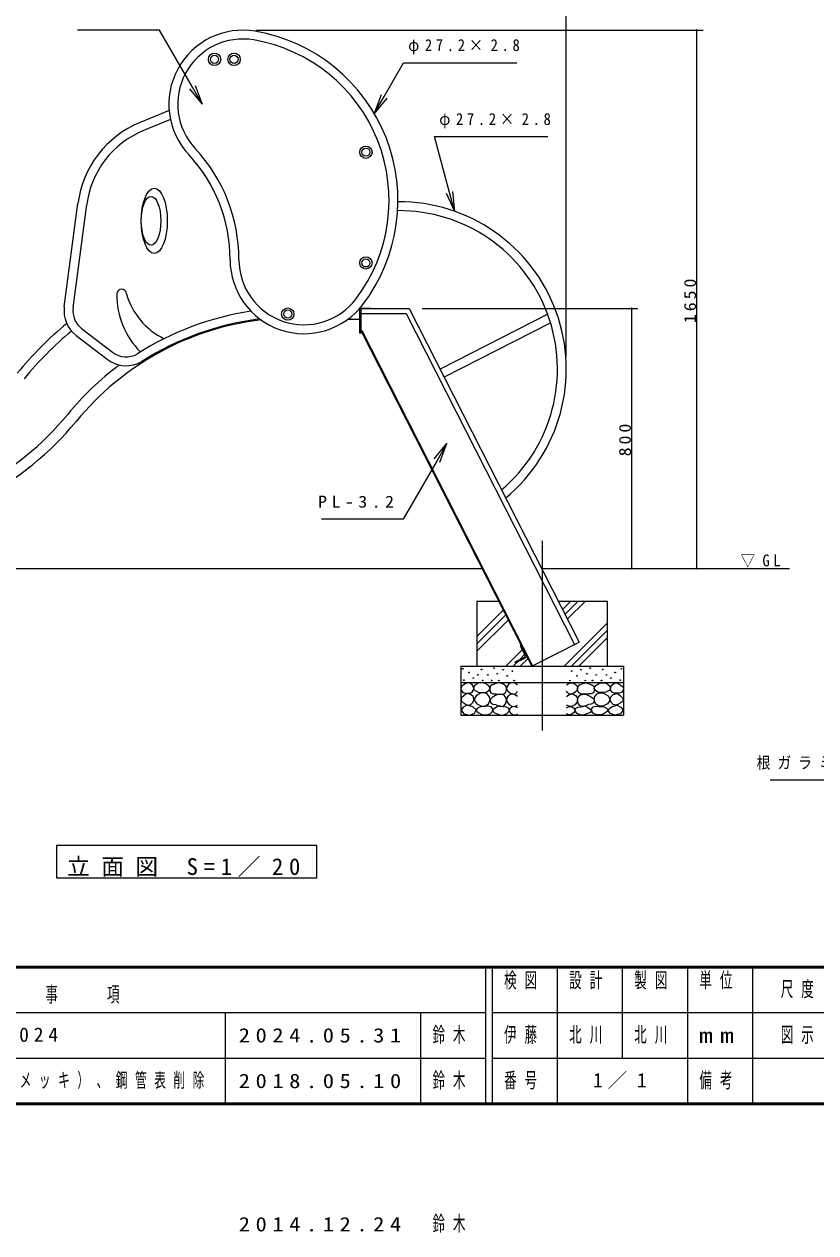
# Model space of a CAD drawing. Units: millimetres at full size, with parts at other scales. Extents: x -7816 to 10, y -396 to 5340.
# Drawn here: x -6287 to -3855, y -396 to 3315 of the extents above; entities that cross this region are included whole.
import ezdxf

# ---------------------------------------------------------------- set-up
doc = ezdxf.new("R2010")
doc.units = ezdxf.units.MM
doc.linetypes.add('USER2', pattern=[6, 3, -1, 1, -1])
for name, color, linetype, lineweight in [('A3図枠', 7, 'Continuous', 25), ('線', 2, 'Continuous', 25), ('補助', 2, 'Continuous', 25)]:
    doc.layers.add(name, color=color, linetype=linetype, lineweight=lineweight)
doc.layers.add('図面プロファイル', color=7, linetype='Continuous')
doc.styles.add('ＭＳ ゴシック', font='')
doc.styles.get('ＭＳ ゴシック').set_extended_font_data('MS Gothic')

# ---------------------------------------------------------------- blocks, each defined once
blk = doc.blocks.new('dimension_origin')
at = {"color": 0, "linetype": 'Continuous', "lineweight": -2}
blk.add_circle((0, 0), 1.25, dxfattribs=at)

msp = doc.modelspace()

# ---------------------------------------------------------------- linework, layer by layer
at = {"layer": 'A3図枠', "lineweight": 50}
for p, q in [((-7700, 420), (0, 420)), ((-7700, 0), (0, 0))]:
    msp.add_line(p, q, dxfattribs=at)
at = {"layer": 'A3図枠', "color": 211}
for p, q in [((-4870, 420), (-4870, 0)), ((-4850, 420), (-4850, 0)), ((-4650, 420), (-4650, 140)), ((-4450, 420), (-4450, 140)), ((-4250, 420), (-4250, 0)), ((-4050, 420), (-4050, 140)), ((-4850, 140), (0, 140))]:
    msp.add_line(p, q, dxfattribs=at)
at = {"layer": 'A3図枠'}
for p, q in [((-7700, 280), (-4870, 280)), ((-5670, 280), (-5670, 0)), ((-5070, 280), (-5070, 0)), ((-4850, 280), (-3750, 280)), ((-7700, 140), (-4870, 140)), ((-4650, 140), (-4650, 0)), ((-4050, 140), (-4050, 0))]:
    msp.add_line(p, q, dxfattribs=at)
at = {"layer": '線', "color": 7, "lineweight": 13}
for p, q in [((-5842.06, 3050.343), (-5931.414, 3013.332)), ((-5838.002, 3022.583), (-5921.005, 2988.203)), ((-6164.089, 2447.274), (-6122.321, 2764.536)), ((-6137.122, 2443.724), (-6095.354, 2760.986)), ((-5257.097, 2441.7), (-5257.097, 2366.865)), ((-5252.597, 2441.865), (-5256.952, 2441.865)), ((-5252.597, 2441.865), (-5104.808, 2441.865)), ((-5222.597, 2441.865), (-5252.597, 2441.865)), ((-5252.597, 2366.865), (-5252.597, 2441.865)), ((-5222.597, 2441.865), (-5252.597, 2441.865)), ((-5252.597, 2426.865), (-5114, 2426.865)), ((-5114, 2426.865), (-4596.231, 1410.685)), ((-5104.808, 2441.865), (-4582.866, 1417.494)), ((-4679.044, 2424.083), (-5009.862, 2255.522)), ((-6110.947, 2380.53), (-6015.744, 2307.479)), ((-5257.097, 2407.865), (-5294.316, 2407.865)), ((-4673.697, 2396.28), (-4997.514, 2231.287)), ((-6127.505, 2358.951), (-6032.303, 2285.9)), ((-5257.097, 2366.865), (-5252.597, 2366.865)), ((-5252.597, 2372.438), (-5249.746, 2373.891)), ((-5252.597, 2372.438), (-4728.278, 1343.403)), ((-5249.746, 2373.891), (-4725.427, 1344.856)), ((-6755.318, 1643.403), (-4881.136, 1643.403)), ((-4697.972, 1643.403), (-3936.065, 1643.403)), ((-4896.324, 1543.403), (-4896.324, 1343.403)), ((-4896.324, 1543.403), (-4830.183, 1543.403)), ((-4647.019, 1543.403), (-4496.324, 1543.403)), ((-4496.324, 1543.403), (-4496.324, 1343.403)), ((-4728.278, 1343.403), (-4582.866, 1417.494)), ((-4760.803, 1407.238), (-4763.476, 1405.876)), ((-4763.476, 1405.876), (-4748.04, 1375.581)), ((-4946.324, 1343.403), (-4946.324, 1193.403)), ((-4946.324, 1343.403), (-4446.324, 1343.403)), ((-4749.351, 1371.546), (-4779.646, 1356.111)), ((-4779.646, 1356.111), (-4778.284, 1353.438)), ((-4742.643, 1371.597), (-4778.284, 1353.438)), ((-4446.324, 1343.403), (-4446.324, 1193.403)), ((-4946.324, 1293.403), (-4446.324, 1293.403)), ((-4946.324, 1193.403), (-4446.324, 1193.403))]:
    msp.add_line(p, q, dxfattribs=at)
at = {"layer": '線', "color": 20, "linetype": 'USER2'}
msp.add_line((-4696.324, 1728.858), (-4696.324, 1146.183), dxfattribs=at)
at = {"layer": '線'}
for centre, radius in [((-5702.597, 3206.865), 19), ((-5702.597, 3206.865), 12.5), ((-5642.597, 3206.865), 19), ((-5642.597, 3206.865), 12.5), ((-5237.597, 2921.865), 19), ((-5237.597, 2921.865), 12.5), ((-5237.597, 2581.865), 19), ((-5237.597, 2581.865), 12.5), ((-5477.597, 2424.865), 19), ((-5477.597, 2424.865), 12.5)]:
    msp.add_circle(centre, radius, dxfattribs=at)
at = {"layer": '線', "color": 7, "lineweight": 13}
for centre, radius, start, end in [((-5615.65, 3069.264), 227.2, 80.27847, 223), ((-5615.65, 3069.264), 200, 80.27847, 223), ((-5666.308, 2773.572), 500, 322.72153, 80.27847), ((-5666.308, 2773.572), 527.2, 322.72153, 80.27847), ((-5811.404, 2723.603), 313.6, 112.5, 172.5), ((-5811.404, 2723.603), 286.4, 112.5, 172.5), ((-6127.597, 2591.865), 500, 0, 43), ((-6127.597, 2591.865), 472.8, 0, 43), ((-5135.463, 2255.953), 513.6, 309.56305, 90.40835), ((-5135.463, 2255.953), 486.4, 310.27808, 90.5385), ((-5427.597, 2591.865), 227.2, 180, 322.72153), ((-5427.597, 2591.865), 200, 180, 322.72153), ((-5988.03, 2486.542), 15, 2.5, 182.5), ((-5761.369, 2547.141), 220, 195.81155, 244.10358), ((-5753.018, 2484.912), 250, 179.77642, 224.86472), ((-6069.307, 2434.796), 95.6, 172.5, 232.5), ((-6069.307, 2434.796), 68.4, 172.5, 232.5), ((-5457.185, 1546.937), 896.6, 98.55532, 122.56127), ((-5457.185, 1546.937), 1100, 129.48454, 140.70951), ((-5457.185, 1546.937), 866, 96.78488, 140.70951), ((-5457.185, 1546.937), 869.4, 97.02544, 122.59537), ((-5457.185, 1546.937), 1072.8, 129.66909, 140.70951), ((-5974.105, 2361.744), 68.4, 232.5, 300.16287), ((-5457.185, 1546.937), 900, 126.70556, 140.70951), ((-5974.105, 2361.744), 95.6, 232.5, 300.53521), ((-6823.973, 2665.26), 866, 273, 320.70951), ((-6823.973, 2665.26), 900, 273, 320.70951), ((-4750.713, 1374.219), 3, 297, 27)]:
    msp.add_arc(centre, radius, start, end, dxfattribs=at)
for centre, major_axis in [((-5887.731, 2711.131), (0, 100)), ((-5897.731, 2711.131), (0, -75))]:
    msp.add_ellipse(centre, major_axis=major_axis, ratio=0.4, dxfattribs=at)
at = {"layer": '補助', "lineweight": 13}
for p, q in [((-4621.863, 2295.953), (-4621.863, 3516.464)), ((-5575.65, 3296.464), (-4201.863, 3296.464)), ((-4221.863, 3296.464), (-4221.863, 1643.403)), ((-5064.808, 2441.865), (-4401.863, 2441.865)), ((-4421.863, 2441.865), (-4421.863, 1643.403)), ((-4657.972, 1643.403), (-4401.863, 1643.403)), ((-4656.033, 1643.403), (-4201.863, 1643.403)), ((-4633.873, 1517.602), (-4608.072, 1543.403)), ((-4626.295, 1502.73), (-4585.622, 1543.403)), ((-4618.717, 1487.857), (-4563.171, 1543.403)), ((-4896.324, 1434.756), (-4815.836, 1515.245)), ((-4896.324, 1412.306), (-4808.258, 1500.372)), ((-4896.324, 1389.855), (-4800.68, 1485.5)), ((-4628.467, 1343.403), (-4496.324, 1475.546)), ((-4606.016, 1343.403), (-4496.324, 1453.095)), ((-4583.566, 1343.403), (-4496.324, 1430.645)), ((-4808.072, 1343.403), (-4757.442, 1394.033)), ((-4765.921, 1363.104), (-4749.864, 1379.161)), ((-4785.622, 1343.403), (-4772.786, 1356.239)), ((-4763.171, 1343.403), (-4740.056, 1366.518))]:
    msp.add_line(p, q, dxfattribs=at)
at = {"layer": '補助'}
for p, q in [((-5891.824, 3296.464), (-6123.109, 3296.464)), ((-5871.824, 3296.464), (-5891.824, 3296.464)), ((-5770.65, 3121.225), (-5871.824, 3296.464)), ((-5181.939, 3092.907), (-5122.151, 3196.464)), ((-5122.151, 3196.464), (-5102.151, 3196.464)), ((-5102.151, 3196.464), (-4774.241, 3196.464)), ((-5740.65, 3069.264), (-5770.65, 3121.225)), ((-5761.989, 3126.225), (-5740.65, 3069.264)), ((-5779.31, 3116.225), (-5740.65, 3069.264)), ((-5190.599, 3097.907), (-5211.939, 3040.946)), ((-5211.939, 3040.946), (-5181.939, 3092.907)), ((-5173.279, 3087.907), (-5211.939, 3040.946)), ((-5026.671, 2969.553), (-5006.671, 2969.553)), ((-4980.839, 2798.504), (-5026.671, 2969.553)), ((-5006.671, 2969.553), (-4678.762, 2969.553)), ((-4990.498, 2795.916), (-4965.31, 2740.549)), ((-4965.31, 2740.549), (-4980.839, 2798.504)), ((-4971.179, 2801.093), (-4965.31, 2740.549)), ((-5027.52, 1980.112), (-4988.859, 2027.074)), ((-4988.859, 2027.074), (-5018.859, 1975.112)), ((-5010.199, 1970.112), (-4988.859, 2027.074)), ((-5018.859, 1975.112), (-5123, 1794.735)), ((-5143, 1794.735), (-5374.286, 1794.735)), ((-5123, 1794.735), (-5143, 1794.735)), ((-3489.207, 993.403), (-3995.278, 993.403))]:
    msp.add_line(p, q, dxfattribs=at)
for points in [[(-4923.876, 1292.805), (-4930.338, 1290.265), (-4936.55, 1286.785), (-4942.408, 1282.748), (-4946.055, 1277.28), (-4945.043, 1269.698), (-4940.035, 1263.339), (-4933.17, 1260.749), (-4925.46, 1260.487), (-4917.848, 1261.091), (-4911.519, 1263.655), (-4907.766, 1268.941), (-4906.449, 1275.379), (-4907.297, 1280.584), (-4910.251, 1285.518), (-4916.411, 1290.345)], [(-4884.452, 1292.896), (-4889.356, 1292.279), (-4894.993, 1290.193), (-4902.964, 1284.406), (-4906.616, 1277.489), (-4905.741, 1273.527), (-4902.021, 1269.11), (-4892.53, 1264.338), (-4882.56, 1262.893), (-4875.209, 1262.721), (-4867.693, 1264.245), (-4860.095, 1268.86), (-4856.341, 1275.057), (-4857.311, 1279.71), (-4862.017, 1285.058), (-4872.686, 1291.264)], [(-4897.156, 1228.566), (-4884.566, 1221.71), (-4871.207, 1220.727), (-4860.924, 1228.181), (-4856.071, 1239.918), (-4858.351, 1250.696), (-4865.261, 1258.839), (-4874.086, 1262.272), (-4885.263, 1261.001), (-4899.017, 1252.947), (-4904.994, 1242.081), (-4902.359, 1234.887)], [(-4832.632, 1293.102), (-4837.893, 1290.873), (-4843.372, 1288.627), (-4849.527, 1286.401), (-4854.291, 1283.257), (-4856.189, 1278.866), (-4856.618, 1273.233), (-4856.323, 1267.105), (-4853.933, 1261.956), (-4846.568, 1259.087), (-4837.465, 1258.734), (-4830.182, 1258.149), (-4822.966, 1257.839), (-4814.858, 1259.219), (-4808.467, 1263.03), (-4805.768, 1268.695), (-4805.424, 1275.202), (-4807.013, 1280.915), (-4810.078, 1285.405), (-4813.48, 1287.892), (-4818.133, 1289.88), (-4825.31, 1292.059)], [(-4560.017, 1293.102), (-4554.756, 1290.873), (-4549.277, 1288.627), (-4543.122, 1286.401), (-4538.358, 1283.257), (-4536.46, 1278.866), (-4536.031, 1273.233), (-4536.326, 1267.105), (-4538.716, 1261.956), (-4546.081, 1259.087), (-4555.184, 1258.734), (-4562.467, 1258.149), (-4569.683, 1257.839), (-4577.791, 1259.219), (-4584.182, 1263.03), (-4586.881, 1268.695), (-4587.225, 1275.202), (-4585.636, 1280.915), (-4582.571, 1285.405), (-4579.168, 1287.892), (-4574.516, 1289.88), (-4567.339, 1292.059)], [(-4495.493, 1228.566), (-4508.082, 1221.71), (-4521.441, 1220.727), (-4531.725, 1228.181), (-4536.578, 1239.918), (-4534.297, 1250.696), (-4527.388, 1258.839), (-4518.563, 1262.272), (-4507.386, 1261.001), (-4493.632, 1252.947), (-4487.655, 1242.081), (-4490.29, 1234.887)], [(-4508.197, 1292.896), (-4503.292, 1292.279), (-4497.656, 1290.193), (-4489.684, 1284.406), (-4486.033, 1277.489), (-4486.908, 1273.527), (-4490.628, 1269.11), (-4500.119, 1264.338), (-4510.089, 1262.893), (-4517.44, 1262.721), (-4524.955, 1264.245), (-4532.554, 1268.86), (-4536.308, 1275.057), (-4535.338, 1279.71), (-4530.632, 1285.058), (-4519.963, 1291.264)], [(-4468.773, 1292.805), (-4462.311, 1290.265), (-4456.099, 1286.785), (-4450.241, 1282.748), (-4446.594, 1277.28), (-4447.606, 1269.698), (-4452.614, 1263.339), (-4459.479, 1260.749), (-4467.189, 1260.487), (-4474.801, 1261.091), (-4481.13, 1263.655), (-4484.882, 1268.941), (-4486.2, 1275.379), (-4485.352, 1280.584), (-4482.398, 1285.518), (-4476.238, 1290.345)], [(-4926.411, 1259.853), (-4931.74, 1257.061), (-4937.183, 1252.882), (-4943.632, 1246.063), (-4946.055, 1239.258), (-4942.428, 1234.43), (-4935.916, 1230.069), (-4929.279, 1225.782), (-4922.608, 1223.732), (-4914.964, 1226.179), (-4908.667, 1232.604), (-4905.561, 1240.882), (-4907.083, 1249.397), (-4915.241, 1256.648)], [(-4833.636, 1256.487), (-4839.13, 1253.695), (-4844.718, 1250.541), (-4850.913, 1246.933), (-4855.26, 1242.162), (-4856.25, 1236.634), (-4854.179, 1231.08), (-4847.461, 1227.321), (-4839.313, 1225.674), (-4832.895, 1223.512), (-4826.609, 1221.349), (-4820.238, 1220.322), (-4813.635, 1221.89), (-4807.457, 1229.122), (-4805.526, 1239.189), (-4807.234, 1247.693), (-4812.553, 1254.325), (-4822.625, 1257.611)], [(-4559.012, 1256.487), (-4553.519, 1253.695), (-4547.93, 1250.541), (-4541.736, 1246.933), (-4537.389, 1242.162), (-4536.399, 1236.634), (-4538.47, 1231.08), (-4545.188, 1227.321), (-4553.336, 1225.674), (-4559.754, 1223.512), (-4566.04, 1221.349), (-4572.411, 1220.322), (-4579.014, 1221.89), (-4585.192, 1229.122), (-4587.123, 1239.189), (-4585.415, 1247.693), (-4580.095, 1254.325), (-4570.024, 1257.611)], [(-4466.238, 1259.853), (-4460.909, 1257.061), (-4455.465, 1252.882), (-4449.017, 1246.063), (-4446.594, 1239.258), (-4450.221, 1234.43), (-4456.733, 1230.069), (-4463.37, 1225.782), (-4470.04, 1223.732), (-4477.685, 1226.179), (-4483.982, 1232.604), (-4487.088, 1240.882), (-4485.566, 1249.397), (-4477.408, 1256.648)], [(-4927.229, 1223.92), (-4938.549, 1217.901), (-4945.36, 1209.086), (-4936.874, 1197.817), (-4918.439, 1193.702), (-4904.085, 1199.813), (-4898.66, 1210.185), (-4909.441, 1219.294)], [(-4870.126, 1219.776), (-4877.661, 1220.403), (-4885.803, 1218.965), (-4894.731, 1214.908), (-4899.048, 1209.505), (-4896.361, 1204.822), (-4890.398, 1200.315), (-4883.919, 1196.472), (-4876.613, 1194.098), (-4864.765, 1194.331), (-4854.449, 1198.423), (-4849.746, 1203.23), (-4847.692, 1208.964), (-4848.751, 1214.113), (-4852.827, 1218.695), (-4861.225, 1221.235)], [(-4827.82, 1221.609), (-4836.288, 1218.013), (-4843.226, 1213.23), (-4846.25, 1210.714), (-4848.092, 1207.283), (-4844.126, 1201.794), (-4834.307, 1197.553), (-4824.568, 1194.327), (-4815.386, 1193.768), (-4804.544, 1198.272), (-4797.817, 1205.932), (-4797.009, 1209.922), (-4798.357, 1214.311), (-4805.999, 1218.088), (-4815.656, 1218.906), (-4821.886, 1220.151)], [(-4564.829, 1221.609), (-4556.361, 1218.013), (-4549.422, 1213.23), (-4546.398, 1210.714), (-4544.557, 1207.283), (-4548.522, 1201.794), (-4558.342, 1197.553), (-4568.081, 1194.327), (-4577.263, 1193.768), (-4588.105, 1198.272), (-4594.832, 1205.932), (-4595.64, 1209.922), (-4594.291, 1214.311), (-4586.65, 1218.088), (-4576.992, 1218.906), (-4570.763, 1220.151)], [(-4522.523, 1219.776), (-4514.988, 1220.403), (-4506.846, 1218.965), (-4497.918, 1214.908), (-4493.601, 1209.505), (-4496.288, 1204.822), (-4502.251, 1200.315), (-4508.729, 1196.472), (-4516.036, 1194.098), (-4527.884, 1194.331), (-4538.2, 1198.423), (-4542.903, 1203.23), (-4544.957, 1208.964), (-4543.898, 1214.113), (-4539.822, 1218.695), (-4531.423, 1221.235)], [(-4465.419, 1223.92), (-4454.1, 1217.901), (-4447.288, 1209.086), (-4455.775, 1197.817), (-4474.21, 1193.702), (-4488.564, 1199.813), (-4493.989, 1210.185), (-4483.207, 1219.294)], [(-6188.62, 793.403), (-6188.62, 693.403), (-5388.62, 693.403), (-5388.62, 793.403)]]:
    msp.add_lwpolyline(points, close=True, dxfattribs=at)
for points in [[(-4771.324, 1286.702), (-4779.751, 1291.558), (-4788.434, 1293.039), (-4794.054, 1291.351), (-4799.207, 1287.653), (-4803.679, 1282.344), (-4805.544, 1275.612), (-4801.876, 1266.842), (-4793.821, 1260.404), (-4785.522, 1258.025), (-4778.295, 1259.136), (-4774.245, 1262.512), (-4771.324, 1267.058)], [(-4621.324, 1286.702), (-4612.898, 1291.558), (-4604.215, 1293.039), (-4598.595, 1291.351), (-4593.442, 1287.653), (-4588.97, 1282.344), (-4587.105, 1275.612), (-4590.773, 1266.842), (-4598.828, 1260.404), (-4607.127, 1258.025), (-4614.354, 1259.136), (-4618.404, 1262.512), (-4621.324, 1267.058)], [(-4771.641, 1250.581), (-4778.782, 1256.043), (-4786.85, 1258.503), (-4793.555, 1257.278), (-4799.524, 1253.433), (-4803.916, 1247.652), (-4805.544, 1240.442), (-4802.88, 1231.834), (-4796.672, 1224.917), (-4789.033, 1221.045), (-4781.464, 1220.164), (-4776.31, 1221.603), (-4771.641, 1224.283)], [(-4621.008, 1250.581), (-4613.867, 1256.043), (-4605.799, 1258.503), (-4599.093, 1257.278), (-4593.125, 1253.433), (-4588.732, 1247.652), (-4587.105, 1240.442), (-4589.769, 1231.834), (-4595.977, 1224.917), (-4603.616, 1221.045), (-4611.185, 1220.164), (-4616.339, 1221.603), (-4621.008, 1224.283)], [(-4771.324, 1216.045), (-4777.343, 1219.363), (-4784.632, 1220.164), (-4793.348, 1215.83), (-4797.623, 1209.074), (-4797.011, 1205.404), (-4794.138, 1201.153), (-4786.975, 1195.681), (-4779.562, 1193.865), (-4775.266, 1194.917), (-4771.324, 1197.034)], [(-4621.324, 1216.045), (-4615.306, 1219.363), (-4608.017, 1220.164), (-4599.3, 1215.83), (-4595.026, 1209.074), (-4595.638, 1205.404), (-4598.511, 1201.153), (-4605.674, 1195.681), (-4613.086, 1193.865), (-4617.382, 1194.917), (-4621.324, 1197.034)]]:
    msp.add_lwpolyline(points, dxfattribs=at)
for centre in [(-4939.718, 1335.58), (-4843.908, 1337.495), (-4548.741, 1337.495), (-4452.931, 1335.58), (-4936.55, 1300.727), (-4920.707, 1324.173), (-4907.716, 1307.381), (-4893.775, 1316.886), (-4882.369, 1333.362), (-4878.883, 1299.776), (-4862.828, 1316.952), (-4851.206, 1299.924), (-4833.907, 1320.466), (-4829.041, 1299.383), (-4815.797, 1332.9), (-4803.634, 1314.249), (-4787.416, 1328.575), (-4782.01, 1299.383), (-4610.639, 1299.383), (-4605.233, 1328.575), (-4589.015, 1314.249), (-4576.852, 1332.9), (-4563.607, 1299.383), (-4558.742, 1320.466), (-4541.443, 1299.924), (-4529.821, 1316.952), (-4513.766, 1299.776), (-4510.28, 1333.362), (-4498.874, 1316.886), (-4484.932, 1307.381), (-4471.941, 1324.173), (-4456.099, 1300.727)]:
    msp.add_circle(centre, 1, dxfattribs=at)

# ---------------------------------------------------------------- block references
at = {"layer": '補助', "lineweight": 13, "xscale": 1.33, "yscale": 1.33}
for p, rotation in [((-4221.863, 3296.464), 270), ((-4421.863, 2441.865), 270), ((-4421.863, 1643.403), 90), ((-4221.863, 1643.403), 90)]:
    msp.add_blockref('dimension_origin', p, dxfattribs=dict(at, rotation=rotation))

# ---------------------------------------------------------------- texts
at = {"layer": 'A3図枠', "color": 4, "char_height": 46.92, "style": 'ＭＳ ゴシック'}
for s, insert, attachment_point in [('\\T1.64;\\W0.6;検図', (-4750, 403.333), 2), ('\\T1.64;\\W0.6;設計', (-4550, 403.333), 2), ('\\T1.64;\\W0.6;製図', (-4350, 403.333), 2), ('\\T1.64;\\W0.6;単位', (-4150, 403.333), 2), ('\\T1.64;\\W0.6;尺度', (-3900, 350), 5), ('\\T1.64;\\W0.6;改\u3000\u3000訂\u3000\u3000事\u3000\u3000項', (-6285, 307.333), 8), ('\\T1.64;\\W0.6;図示', (-3900, 210), 5), ('\\T1.5;\\W1.35;mm', (-4150, 210), 5), ('\\T1.64;\\W0.6;番号', (-4750, 70), 5), ('\\T1.64;\\W0.6;備考', (-4150, 70), 5)]:
    msp.add_mtext(s, dxfattribs=dict(at, insert=insert, attachment_point=attachment_point))
at = {"layer": '図面プロファイル', "attachment_point": 5, "style": 'ＭＳ ゴシック'}
for s, insert, char_height in [('\\T1.5;特記仕様変更\\~2014→2024', (-6685, 210), 43.99), ('\\T1.5;\\W1.15;2024.05.31', (-5370, 210), 43.99), ('\\T1.64;\\W0.6;鈴木', (-4970, 210), 46.92), ('\\T1.64;\\W0.6;伊藤', (-4750, 210), 46.92), ('\\T1.64;\\W0.6;北川', (-4550, 210), 46.92), ('\\T1.64;\\W0.6;北川', (-4350, 210), 46.92), ('\\T1.64;\\W0.6;メッキ仕様変更（緑色クロメートメッキ→電気亜鉛メッキ）、鋼管表削除', (-6685, 70), 43.99), ('\\T1.5;\\W1.15;2018.05.10', (-5370, 70), 43.99), ('\\T1.64;\\W0.6;鈴木', (-4970, 70), 46.92), ('\\T1.5;1／1', (-4450, 70), 43.99), ('\\T1.5;\\W1.15;2014.12.24', (-5370, -370), 43.99), ('\\T1.64;\\W0.6;鈴木', (-4970, -370), 46.92)]:
    msp.add_mtext(s, dxfattribs=dict(at, insert=insert, char_height=char_height))
at = {"layer": '補助', "style": 'ＭＳ ゴシック'}
for s, insert, char_height, attachment_point in [('\\T1.5;\\W0.9;φ27.2×2.8', (-5107.651, 3268.964), 36.66, 1), ('\\T1.5;\\W0.9;φ27.2×2.8', (-5012.171, 3042.053), 36.66, 1), ('\\T1.5;\\W1.1;PL-3.2', (-5137.5, 1867.235), 36.66, 3), ('\\T1.5;\\W0.9;▽GL', (-4086.896, 1646.738), 36.65, 7), ('\\T1.5;\\W0.85;根ガラミ：L-3×40', (-4036.993, 1065.903), 36.66, 1), ('\\T1.5;立面図\\~S=1／20', (-5788.62, 696.737), 51.32, 8)]:
    msp.add_mtext(s, dxfattribs=dict(at, insert=insert, char_height=char_height, attachment_point=attachment_point))
at = {"layer": '補助', "char_height": 36.66, "attachment_point": 8, "rotation": 90, "style": 'ＭＳ ゴシック'}
for s, insert in [('\\T1.33;\\W1.1;1650', (-4222.863, 2469.933)), ('\\T1.33;\\W1.1;800', (-4422.863, 2042.634))]:
    msp.add_mtext(s, dxfattribs=dict(at, insert=insert))

doc.saveas('drawing.dxf')
